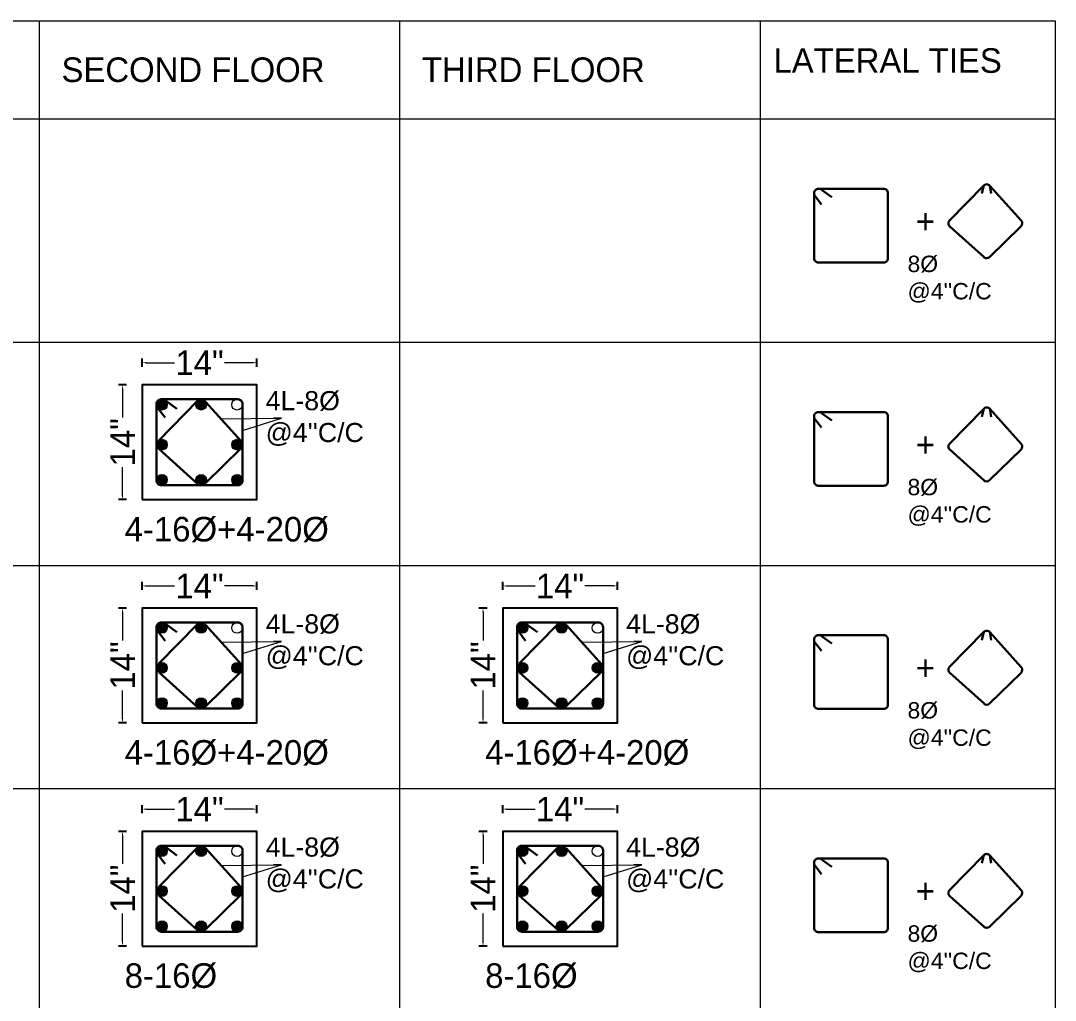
# Model space of a CAD drawing. Header units: inches. Extents: x -2812 to 9774, y -15726 to -746.
# Drawn here: x -1293.2 to -1040.6, y -8401.7 to -8162.5 of the extents above; entities that cross this region are included whole.
import ezdxf

# ---------------------------------------------------------------- set-up
doc = ezdxf.new("R2010")
doc.units = ezdxf.units.IN
doc.header["$LTSCALE"] = 17
doc.header["$MEASUREMENT"] = 0
doc.linetypes.add('ACAD_ISO03W100', pattern=[30, 12, -18])
doc.layers.add('Beam', color=1, linetype='Continuous')
doc.layers.add('Dim', color=1, linetype='Continuous')
for name, color, linetype, lineweight in [('Dimension line', 150, 'Continuous', 18), ('Hatch Pcc', 132, 'Continuous', 15), ('hidden line', 251, 'ACAD_ISO03W100', 20), ('Line 3', 250, 'Continuous', 18), ('Profile ele', 4, 'Continuous', 25), ('reinforcement', 2, 'Continuous', 30), ('Reinforcement 2', 244, 'Continuous', 30), ('STIRRUPS', 4, 'Continuous', 30), ('Text 1', 251, 'Continuous', 20)]:
    doc.layers.add(name, color=color, linetype=linetype, lineweight=lineweight)
doc.dimstyles.new('Dim 2', dxfattribs={"dimtxt": 4, "dimasz": 3, "dimexe": 2, "dimexo": 2, "dimgap": 0.09, "dimtad": 0, "dimdec": 0, "dimzin": 0, "dimdsep": 46, "dimlunit": 3, "dimtxsty": 'Standard', "dimcen": 0.09, "dimclrd": 256, "dimclre": 256, "dimclrt": 3, "dimadec": 0, "dimazin": 0, "dimtfac": 1, "dimtdec": 0, "dimtofl": 0, "dimtmove": 0, "dimatfit": 3, "dimfxl": 2, "dimfxlon": 1, "dimtolj": 1, "dimtzin": 0, "dimlwd": 5, "dimarcsym": 0})

# ---------------------------------------------------------------- blocks, each defined once
blk = doc.blocks.new('*D2474')
at = {"layer": 'Defpoints', "color": 0, "ltscale": 0.09, "transparency": 16777216}
for p in [(62772.56, -57968.68), (62744.56, -57974.11), (62772.56, -57974.11)]:
    blk.add_point(p, dxfattribs=at)
at = {"layer": 'Dimension line', "lineweight": -2, "ltscale": 0.09, "transparency": 16777216}
for p, q in [((62744.56, -57969.68), (62744.56, -57967.68)), ((62772.56, -57969.68), (62772.56, -57967.68))]:
    blk.add_line(p, q, dxfattribs=at)
at = {"layer": 'Dimension line', "lineweight": 5, "ltscale": 0.09, "transparency": 16777216}
for p, q in [((62745.56, -57968.68), (62752.47, -57968.68)), ((62771.56, -57968.68), (62764.65, -57968.68))]:
    blk.add_line(p, q, dxfattribs=at)
at = {"layer": 'Dimension line', "ltscale": 0.09, "transparency": 16777216}
for points in [[(62745.56, -57968.51), (62745.56, -57968.85), (62744.56, -57968.68)], [(62771.56, -57968.51), (62771.56, -57968.85), (62772.56, -57968.68)]]:
    blk.add_solid(points, dxfattribs=at)
at = {"layer": 'Dimension line', "color": 3, "ltscale": 0.09, "transparency": 16777216, "insert": (62758.56, -57968.68), "char_height": 6, "attachment_point": 5}
blk.add_mtext('\\A1;14"', dxfattribs=at)
blk = doc.blocks.new('*D2475')
at = {"layer": 'Defpoints', "color": 0, "ltscale": 0.09, "transparency": 16777216}
for p in [(62744.56, -57974.11), (62739.76, -58002.11), (62744.56, -58002.11)]:
    blk.add_point(p, dxfattribs=at)
at = {"layer": 'Dimension line', "lineweight": -2, "ltscale": 0.09, "transparency": 16777216}
for p, q in [((62740.76, -57974.11), (62738.76, -57974.11)), ((62740.76, -58002.11), (62738.76, -58002.11))]:
    blk.add_line(p, q, dxfattribs=at)
at = {"layer": 'Dimension line', "lineweight": 5, "ltscale": 0.09, "transparency": 16777216}
for p, q in [((62739.76, -57975.11), (62739.76, -57982.02)), ((62739.76, -58001.11), (62739.76, -57994.2))]:
    blk.add_line(p, q, dxfattribs=at)
at = {"layer": 'Dimension line', "ltscale": 0.09, "transparency": 16777216}
for points in [[(62739.59, -57975.11), (62739.92, -57975.11), (62739.76, -57974.11)], [(62739.59, -58001.11), (62739.92, -58001.11), (62739.76, -58002.11)]]:
    blk.add_solid(points, dxfattribs=at)
at = {"layer": 'Dimension line', "color": 3, "ltscale": 0.09, "transparency": 16777216, "insert": (62739.76, -57988.11), "char_height": 6, "attachment_point": 5, "rotation": 90}
blk.add_mtext('\\A1;14"', dxfattribs=at)
blk = doc.blocks.new('MJYU')
at = {"layer": 'STIRRUPS', "ltscale": 0.09}
for p, q in [((39936.07, 8671.36), (39940.25, 8675.63)), ((39940.25, 8675.63), (39940.03, 8674.64)), ((39940.98, 8675.61), (39944.82, 8671.35)), ((39940.98, 8675.61), (39941.16, 8674.64)), ((39936.09, 8670.64), (39940.28, 8666.88)), ((39940.96, 8666.9), (39944.8, 8670.66))]:
    blk.add_line(p, q, dxfattribs=at)
for centre, start, end in [((39940.61, 8675.28), 42.0683, 135.595), ((39936.43, 8671.01), 135.595, 228.0954), ((39944.45, 8671.01), 314.3857, 42.0683), ((39940.61, 8667.25), 228.0954, 314.3857)]:
    blk.add_arc(centre, 0.5, start, end, dxfattribs=at)
blk = doc.blocks.new('BHRT')
at = {"layer": 'STIRRUPS', "ltscale": 0.09}
for p, q in [((39919.15, 8675.02), (39920.04, 8673.86)), ((39919.89, 8675.77), (39921.29, 8674.75))]:
    blk.add_line(p, q, dxfattribs=at)
blk.add_lwpolyline([(39919.65, 8666.77), (39927.65, 8666.77, 0.414214), (39928.15, 8667.27), (39928.15, 8675.27, 0.414214), (39927.65, 8675.77), (39919.65, 8675.77, 0.414214), (39919.15, 8675.27), (39919.15, 8667.27, 0.414214)], format="xyb", close=True, dxfattribs=at)
blk = doc.blocks.new('*D2484')
at = {"layer": 'Defpoints', "color": 0, "ltscale": 0.09, "transparency": 16777216}
for p in [(62772.56, -58023.18), (62744.56, -58028.61), (62772.56, -58028.61)]:
    blk.add_point(p, dxfattribs=at)
at = {"layer": 'Dimension line', "lineweight": -2, "ltscale": 0.09, "transparency": 16777216}
for p, q in [((62744.56, -58024.18), (62744.56, -58022.18)), ((62772.56, -58024.18), (62772.56, -58022.18))]:
    blk.add_line(p, q, dxfattribs=at)
at = {"layer": 'Dimension line', "lineweight": 5, "ltscale": 0.09, "transparency": 16777216}
for p, q in [((62745.56, -58023.18), (62752.47, -58023.18)), ((62771.56, -58023.18), (62764.65, -58023.18))]:
    blk.add_line(p, q, dxfattribs=at)
at = {"layer": 'Dimension line', "ltscale": 0.09, "transparency": 16777216}
for points in [[(62745.56, -58023.02), (62745.56, -58023.35), (62744.56, -58023.18)], [(62771.56, -58023.02), (62771.56, -58023.35), (62772.56, -58023.18)]]:
    blk.add_solid(points, dxfattribs=at)
at = {"layer": 'Dimension line', "color": 3, "ltscale": 0.09, "transparency": 16777216, "insert": (62758.56, -58023.18), "char_height": 6, "attachment_point": 5}
blk.add_mtext('\\A1;14"', dxfattribs=at)
blk = doc.blocks.new('*D2485')
at = {"layer": 'Defpoints', "color": 0, "ltscale": 0.09, "transparency": 16777216}
for p in [(62744.56, -58028.61), (62739.76, -58056.61), (62744.56, -58056.61)]:
    blk.add_point(p, dxfattribs=at)
at = {"layer": 'Dimension line', "lineweight": -2, "ltscale": 0.09, "transparency": 16777216}
for p, q in [((62740.76, -58028.61), (62738.76, -58028.61)), ((62740.76, -58056.61), (62738.76, -58056.61))]:
    blk.add_line(p, q, dxfattribs=at)
at = {"layer": 'Dimension line', "lineweight": 5, "ltscale": 0.09, "transparency": 16777216}
for p, q in [((62739.76, -58029.61), (62739.76, -58036.52)), ((62739.76, -58055.61), (62739.76, -58048.7))]:
    blk.add_line(p, q, dxfattribs=at)
at = {"layer": 'Dimension line', "ltscale": 0.09, "transparency": 16777216}
for points in [[(62739.59, -58029.61), (62739.92, -58029.61), (62739.76, -58028.61)], [(62739.59, -58055.61), (62739.92, -58055.61), (62739.76, -58056.61)]]:
    blk.add_solid(points, dxfattribs=at)
at = {"layer": 'Dimension line', "color": 3, "ltscale": 0.09, "transparency": 16777216, "insert": (62739.76, -58042.61), "char_height": 6, "attachment_point": 5, "rotation": 90}
blk.add_mtext('\\A1;14"', dxfattribs=at)
blk = doc.blocks.new('*D2486')
at = {"layer": 'Defpoints', "color": 0, "ltscale": 0.09, "transparency": 16777216}
for p in [(62772.56, -58077.69), (62744.56, -58083.11), (62772.56, -58083.11)]:
    blk.add_point(p, dxfattribs=at)
at = {"layer": 'Dimension line', "lineweight": -2, "ltscale": 0.09, "transparency": 16777216}
for p, q in [((62744.56, -58078.69), (62744.56, -58076.69)), ((62772.56, -58078.69), (62772.56, -58076.69))]:
    blk.add_line(p, q, dxfattribs=at)
at = {"layer": 'Dimension line', "lineweight": 5, "ltscale": 0.09, "transparency": 16777216}
for p, q in [((62745.56, -58077.69), (62752.47, -58077.69)), ((62771.56, -58077.69), (62764.65, -58077.69))]:
    blk.add_line(p, q, dxfattribs=at)
at = {"layer": 'Dimension line', "ltscale": 0.09, "transparency": 16777216}
for points in [[(62745.56, -58077.52), (62745.56, -58077.85), (62744.56, -58077.69)], [(62771.56, -58077.52), (62771.56, -58077.85), (62772.56, -58077.69)]]:
    blk.add_solid(points, dxfattribs=at)
at = {"layer": 'Dimension line', "color": 3, "ltscale": 0.09, "transparency": 16777216, "insert": (62758.56, -58077.69), "char_height": 6, "attachment_point": 5}
blk.add_mtext('\\A1;14"', dxfattribs=at)
blk = doc.blocks.new('*D2487')
at = {"layer": 'Defpoints', "color": 0, "ltscale": 0.09, "transparency": 16777216}
for p in [(62744.56, -58083.11), (62739.76, -58111.11), (62744.56, -58111.11)]:
    blk.add_point(p, dxfattribs=at)
at = {"layer": 'Dimension line', "lineweight": -2, "ltscale": 0.09, "transparency": 16777216}
for p, q in [((62740.76, -58083.11), (62738.76, -58083.11)), ((62740.76, -58111.11), (62738.76, -58111.11))]:
    blk.add_line(p, q, dxfattribs=at)
at = {"layer": 'Dimension line', "lineweight": 5, "ltscale": 0.09, "transparency": 16777216}
for p, q in [((62739.76, -58084.11), (62739.76, -58091.02)), ((62739.76, -58110.11), (62739.76, -58103.2))]:
    blk.add_line(p, q, dxfattribs=at)
at = {"layer": 'Dimension line', "ltscale": 0.09, "transparency": 16777216}
for points in [[(62739.59, -58084.11), (62739.92, -58084.11), (62739.76, -58083.11)], [(62739.59, -58110.11), (62739.92, -58110.11), (62739.76, -58111.11)]]:
    blk.add_solid(points, dxfattribs=at)
at = {"layer": 'Dimension line', "color": 3, "ltscale": 0.09, "transparency": 16777216, "insert": (62739.76, -58097.11), "char_height": 6, "attachment_point": 5, "rotation": 90}
blk.add_mtext('\\A1;14"', dxfattribs=at)
blk = doc.blocks.new('*D2488')
at = {"layer": 'Defpoints', "color": 0, "ltscale": 0.09, "transparency": 16777216}
for p in [(62860.56, -58023.18), (62832.56, -58028.61), (62860.56, -58028.61)]:
    blk.add_point(p, dxfattribs=at)
at = {"layer": 'Dimension line', "lineweight": -2, "ltscale": 0.09, "transparency": 16777216}
for p, q in [((62832.56, -58024.18), (62832.56, -58022.18)), ((62860.56, -58024.18), (62860.56, -58022.18))]:
    blk.add_line(p, q, dxfattribs=at)
at = {"layer": 'Dimension line', "lineweight": 5, "ltscale": 0.09, "transparency": 16777216}
for p, q in [((62833.56, -58023.18), (62840.47, -58023.18)), ((62859.56, -58023.18), (62852.65, -58023.18))]:
    blk.add_line(p, q, dxfattribs=at)
at = {"layer": 'Dimension line', "ltscale": 0.09, "transparency": 16777216}
for points in [[(62833.56, -58023.02), (62833.56, -58023.35), (62832.56, -58023.18)], [(62859.56, -58023.02), (62859.56, -58023.35), (62860.56, -58023.18)]]:
    blk.add_solid(points, dxfattribs=at)
at = {"layer": 'Dimension line', "color": 3, "ltscale": 0.09, "transparency": 16777216, "insert": (62846.56, -58023.18), "char_height": 6, "attachment_point": 5}
blk.add_mtext('\\A1;14"', dxfattribs=at)
blk = doc.blocks.new('*D2489')
at = {"layer": 'Defpoints', "color": 0, "ltscale": 0.09, "transparency": 16777216}
for p in [(62832.56, -58028.61), (62827.76, -58056.61), (62832.56, -58056.61)]:
    blk.add_point(p, dxfattribs=at)
at = {"layer": 'Dimension line', "lineweight": -2, "ltscale": 0.09, "transparency": 16777216}
for p, q in [((62828.76, -58028.61), (62826.76, -58028.61)), ((62828.76, -58056.61), (62826.76, -58056.61))]:
    blk.add_line(p, q, dxfattribs=at)
at = {"layer": 'Dimension line', "lineweight": 5, "ltscale": 0.09, "transparency": 16777216}
for p, q in [((62827.76, -58029.61), (62827.76, -58036.52)), ((62827.76, -58055.61), (62827.76, -58048.7))]:
    blk.add_line(p, q, dxfattribs=at)
at = {"layer": 'Dimension line', "ltscale": 0.09, "transparency": 16777216}
for points in [[(62827.59, -58029.61), (62827.92, -58029.61), (62827.76, -58028.61)], [(62827.59, -58055.61), (62827.92, -58055.61), (62827.76, -58056.61)]]:
    blk.add_solid(points, dxfattribs=at)
at = {"layer": 'Dimension line', "color": 3, "ltscale": 0.09, "transparency": 16777216, "insert": (62827.76, -58042.61), "char_height": 6, "attachment_point": 5, "rotation": 90}
blk.add_mtext('\\A1;14"', dxfattribs=at)
blk = doc.blocks.new('*D2490')
at = {"layer": 'Defpoints', "color": 0, "ltscale": 0.09, "transparency": 16777216}
for p in [(62860.56, -58077.69), (62832.56, -58083.11), (62860.56, -58083.11)]:
    blk.add_point(p, dxfattribs=at)
at = {"layer": 'Dimension line', "lineweight": -2, "ltscale": 0.09, "transparency": 16777216}
for p, q in [((62832.56, -58078.69), (62832.56, -58076.69)), ((62860.56, -58078.69), (62860.56, -58076.69))]:
    blk.add_line(p, q, dxfattribs=at)
at = {"layer": 'Dimension line', "lineweight": 5, "ltscale": 0.09, "transparency": 16777216}
for p, q in [((62833.56, -58077.69), (62840.47, -58077.69)), ((62859.56, -58077.69), (62852.65, -58077.69))]:
    blk.add_line(p, q, dxfattribs=at)
at = {"layer": 'Dimension line', "ltscale": 0.09, "transparency": 16777216}
for points in [[(62833.56, -58077.52), (62833.56, -58077.85), (62832.56, -58077.69)], [(62859.56, -58077.52), (62859.56, -58077.85), (62860.56, -58077.69)]]:
    blk.add_solid(points, dxfattribs=at)
at = {"layer": 'Dimension line', "color": 3, "ltscale": 0.09, "transparency": 16777216, "insert": (62846.56, -58077.69), "char_height": 6, "attachment_point": 5}
blk.add_mtext('\\A1;14"', dxfattribs=at)
blk = doc.blocks.new('*D2491')
at = {"layer": 'Defpoints', "color": 0, "ltscale": 0.09, "transparency": 16777216}
for p in [(62832.56, -58083.11), (62827.76, -58111.11), (62832.56, -58111.11)]:
    blk.add_point(p, dxfattribs=at)
at = {"layer": 'Dimension line', "lineweight": -2, "ltscale": 0.09, "transparency": 16777216}
for p, q in [((62828.76, -58083.11), (62826.76, -58083.11)), ((62828.76, -58111.11), (62826.76, -58111.11))]:
    blk.add_line(p, q, dxfattribs=at)
at = {"layer": 'Dimension line', "lineweight": 5, "ltscale": 0.09, "transparency": 16777216}
for p, q in [((62827.76, -58084.11), (62827.76, -58091.02)), ((62827.76, -58110.11), (62827.76, -58103.2))]:
    blk.add_line(p, q, dxfattribs=at)
at = {"layer": 'Dimension line', "ltscale": 0.09, "transparency": 16777216}
for points in [[(62827.59, -58084.11), (62827.92, -58084.11), (62827.76, -58083.11)], [(62827.59, -58110.11), (62827.92, -58110.11), (62827.76, -58111.11)]]:
    blk.add_solid(points, dxfattribs=at)
at = {"layer": 'Dimension line', "color": 3, "ltscale": 0.09, "transparency": 16777216, "insert": (62827.76, -58097.11), "char_height": 6, "attachment_point": 5, "rotation": 90}
blk.add_mtext('\\A1;14"', dxfattribs=at)
blk = doc.blocks.new('12')
at = {"layer": 'reinforcement'}
h = blk.add_hatch(color=6, dxfattribs=at)
h.dxf.hatch_style = 1
edge = h.paths.add_edge_path()
edge.add_arc((62749.38, -57978.93), 1.31, -180, 180)
h = blk.add_hatch(color=6, dxfattribs=at)
h.dxf.hatch_style = 1
edge = h.paths.add_edge_path()
edge.add_arc((62758.96, -57978.93), 1.31, -180, 180)
h = blk.add_hatch(color=6, dxfattribs=at)
h.dxf.hatch_style = 1
edge = h.paths.add_edge_path()
edge.add_arc((62767.73, -57978.93), 1.31, 360, 720, ccw=False)
h = blk.add_hatch(color=6, dxfattribs=at)
h.dxf.hatch_style = 1
edge = h.paths.add_edge_path()
edge.add_arc((62749.38, -57988.69), 1.31, 180, 540, ccw=False)
h = blk.add_hatch(color=6, dxfattribs=at)
h.dxf.hatch_style = 1
edge = h.paths.add_edge_path()
edge.add_arc((62767.73, -57988.69), 1.31, 0, 360)
h = blk.add_hatch(color=6, dxfattribs=at)
h.dxf.hatch_style = 1
edge = h.paths.add_edge_path()
edge.add_arc((62749.38, -57997.28), 1.31, 180, 540, ccw=False)
h = blk.add_hatch(color=6, dxfattribs=at)
h.dxf.hatch_style = 1
edge = h.paths.add_edge_path()
edge.add_arc((62758.96, -57997.28), 1.31, 180, 540, ccw=False)
h = blk.add_hatch(color=6, dxfattribs=at)
h.dxf.hatch_style = 1
edge = h.paths.add_edge_path()
edge.add_arc((62767.73, -57997.28), 1.31, -360, 0)
h = blk.add_hatch(color=6, dxfattribs=at)
h.dxf.hatch_style = 1
edge = h.paths.add_edge_path()
edge.add_arc((62749.38, -58033.43), 1.31, -180, 180)
h = blk.add_hatch(color=6, dxfattribs=at)
h.dxf.hatch_style = 1
edge = h.paths.add_edge_path()
edge.add_arc((62758.96, -58033.43), 1.31, -180, 180)
h = blk.add_hatch(color=6, dxfattribs=at)
h.dxf.hatch_style = 1
edge = h.paths.add_edge_path()
edge.add_arc((62767.73, -58033.43), 1.31, 360, 720, ccw=False)
h = blk.add_hatch(color=6, dxfattribs=at)
h.dxf.hatch_style = 1
edge = h.paths.add_edge_path()
edge.add_arc((62837.38, -58033.43), 1.31, -180, 180)
h = blk.add_hatch(color=6, dxfattribs=at)
h.dxf.hatch_style = 1
edge = h.paths.add_edge_path()
edge.add_arc((62846.96, -58033.43), 1.31, -180, 180)
h = blk.add_hatch(color=6, dxfattribs=at)
h.dxf.hatch_style = 1
edge = h.paths.add_edge_path()
edge.add_arc((62855.73, -58033.43), 1.31, 360, 720, ccw=False)
h = blk.add_hatch(color=6, dxfattribs=at)
h.dxf.hatch_style = 1
edge = h.paths.add_edge_path()
edge.add_arc((62749.38, -58043.19), 1.31, 180, 540, ccw=False)
h = blk.add_hatch(color=6, dxfattribs=at)
h.dxf.hatch_style = 1
edge = h.paths.add_edge_path()
edge.add_arc((62767.73, -58043.19), 1.31, 0, 360)
h = blk.add_hatch(color=6, dxfattribs=at)
h.dxf.hatch_style = 1
edge = h.paths.add_edge_path()
edge.add_arc((62837.38, -58043.19), 1.31, 180, 540, ccw=False)
h = blk.add_hatch(color=6, dxfattribs=at)
h.dxf.hatch_style = 1
edge = h.paths.add_edge_path()
edge.add_arc((62855.73, -58043.19), 1.31, 0, 360)
h = blk.add_hatch(color=6, dxfattribs=at)
h.dxf.hatch_style = 1
edge = h.paths.add_edge_path()
edge.add_arc((62749.38, -58051.79), 1.31, 180, 540, ccw=False)
h = blk.add_hatch(color=6, dxfattribs=at)
h.dxf.hatch_style = 1
edge = h.paths.add_edge_path()
edge.add_arc((62758.96, -58051.79), 1.31, 180, 540, ccw=False)
h = blk.add_hatch(color=6, dxfattribs=at)
h.dxf.hatch_style = 1
edge = h.paths.add_edge_path()
edge.add_arc((62767.73, -58051.79), 1.31, -360, 0)
h = blk.add_hatch(color=6, dxfattribs=at)
h.dxf.hatch_style = 1
edge = h.paths.add_edge_path()
edge.add_arc((62837.38, -58051.79), 1.31, 180, 540, ccw=False)
h = blk.add_hatch(color=6, dxfattribs=at)
h.dxf.hatch_style = 1
edge = h.paths.add_edge_path()
edge.add_arc((62846.96, -58051.79), 1.31, 180, 540, ccw=False)
h = blk.add_hatch(color=6, dxfattribs=at)
h.dxf.hatch_style = 1
edge = h.paths.add_edge_path()
edge.add_arc((62855.73, -58051.79), 1.31, -360, 0)
h = blk.add_hatch(color=6, dxfattribs=at)
h.dxf.hatch_style = 1
edge = h.paths.add_edge_path()
edge.add_arc((62749.38, -58087.94), 1.31, -180, 180)
h = blk.add_hatch(color=6, dxfattribs=at)
h.dxf.hatch_style = 1
edge = h.paths.add_edge_path()
edge.add_arc((62758.96, -58087.94), 1.31, -180, 180)
h = blk.add_hatch(color=6, dxfattribs=at)
h.dxf.hatch_style = 1
edge = h.paths.add_edge_path()
edge.add_arc((62767.73, -58087.94), 1.31, 360, 720, ccw=False)
h = blk.add_hatch(color=6, dxfattribs=at)
h.dxf.hatch_style = 1
edge = h.paths.add_edge_path()
edge.add_arc((62837.38, -58087.94), 1.31, -180, 180)
h = blk.add_hatch(color=6, dxfattribs=at)
h.dxf.hatch_style = 1
edge = h.paths.add_edge_path()
edge.add_arc((62846.96, -58087.94), 1.31, -180, 180)
h = blk.add_hatch(color=6, dxfattribs=at)
h.dxf.hatch_style = 1
edge = h.paths.add_edge_path()
edge.add_arc((62855.73, -58087.94), 1.31, 360, 720, ccw=False)
h = blk.add_hatch(color=6, dxfattribs=at)
h.dxf.hatch_style = 1
edge = h.paths.add_edge_path()
edge.add_arc((62749.38, -58097.7), 1.31, 180, 540, ccw=False)
h = blk.add_hatch(color=6, dxfattribs=at)
h.dxf.hatch_style = 1
edge = h.paths.add_edge_path()
edge.add_arc((62767.73, -58097.7), 1.31, 0, 360)
h = blk.add_hatch(color=6, dxfattribs=at)
h.dxf.hatch_style = 1
edge = h.paths.add_edge_path()
edge.add_arc((62837.38, -58097.7), 1.31, 180, 540, ccw=False)
h = blk.add_hatch(color=6, dxfattribs=at)
h.dxf.hatch_style = 1
edge = h.paths.add_edge_path()
edge.add_arc((62855.73, -58097.7), 1.31, 0, 360)
h = blk.add_hatch(color=6, dxfattribs=at)
h.dxf.hatch_style = 1
edge = h.paths.add_edge_path()
edge.add_arc((62749.38, -58106.29), 1.31, 180, 540, ccw=False)
h = blk.add_hatch(color=6, dxfattribs=at)
h.dxf.hatch_style = 1
edge = h.paths.add_edge_path()
edge.add_arc((62758.96, -58106.29), 1.31, 180, 540, ccw=False)
h = blk.add_hatch(color=6, dxfattribs=at)
h.dxf.hatch_style = 1
edge = h.paths.add_edge_path()
edge.add_arc((62767.73, -58106.29), 1.31, -360, 0)
h = blk.add_hatch(color=6, dxfattribs=at)
h.dxf.hatch_style = 1
edge = h.paths.add_edge_path()
edge.add_arc((62837.38, -58106.29), 1.31, 180, 540, ccw=False)
h = blk.add_hatch(color=6, dxfattribs=at)
h.dxf.hatch_style = 1
edge = h.paths.add_edge_path()
edge.add_arc((62846.96, -58106.29), 1.31, 180, 540, ccw=False)
h = blk.add_hatch(color=6, dxfattribs=at)
h.dxf.hatch_style = 1
edge = h.paths.add_edge_path()
edge.add_arc((62855.73, -58106.29), 1.31, -360, 0)
at = {"layer": 'Beam', "color": 3, "ltscale": 0.09}
for points in [[(62744.56, -58002.11), (62772.56, -58002.11), (62772.56, -57974.11), (62744.56, -57974.11)], [(62744.56, -58056.61), (62772.56, -58056.61), (62772.56, -58028.61), (62744.56, -58028.61)], [(62832.56, -58056.61), (62860.56, -58056.61), (62860.56, -58028.61), (62832.56, -58028.61)], [(62744.56, -58111.11), (62772.56, -58111.11), (62772.56, -58083.11), (62744.56, -58083.11)], [(62832.56, -58111.11), (62860.56, -58111.11), (62860.56, -58083.11), (62832.56, -58083.11)]]:
    blk.add_lwpolyline(points, close=True, dxfattribs=at)
at = {"layer": 'Hatch Pcc', "ltscale": 0.09}
for p, q in [((62543.38, -57885.17), (62895.38, -57885.17)), ((62719.38, -57885.17), (62719.38, -58345.2)), ((62807.38, -57885.17), (62807.38, -58345.2)), ((62895.38, -57885.17), (62967.47, -57885.17)), ((62895.38, -57885.17), (62895.38, -58345.2)), ((62967.47, -57885.17), (62967.47, -58345.2)), ((62543.38, -57909.17), (62895.38, -57909.17)), ((62895.38, -57909.17), (62967.47, -57909.17)), ((62543.38, -57963.68), (62967.47, -57963.68)), ((62543.38, -58018.18), (62967.47, -58018.18)), ((62543.38, -58018.18), (62967.47, -58018.18)), ((62543.38, -58072.68), (62967.47, -58072.68))]:
    blk.add_line(p, q, dxfattribs=at)
at = {"layer": 'Line 3'}
for centre in [(62749.38, -57978.93), (62758.96, -57978.93), (62767.73, -57978.93), (62749.38, -57988.69), (62767.73, -57988.69), (62749.38, -57997.28), (62758.96, -57997.28), (62767.73, -57997.28), (62749.38, -58033.43), (62758.96, -58033.43), (62767.73, -58033.43), (62837.38, -58033.43), (62846.96, -58033.43), (62855.73, -58033.43), (62749.38, -58043.19), (62767.73, -58043.19), (62837.38, -58043.19), (62855.73, -58043.19), (62749.38, -58051.79), (62758.96, -58051.79), (62767.73, -58051.79), (62837.38, -58051.79), (62846.96, -58051.79), (62855.73, -58051.79), (62749.38, -58087.94), (62758.96, -58087.94), (62767.73, -58087.94), (62837.38, -58087.94), (62846.96, -58087.94), (62855.73, -58087.94), (62749.38, -58097.7), (62767.73, -58097.7), (62837.38, -58097.7), (62855.73, -58097.7), (62749.38, -58106.29), (62758.96, -58106.29), (62767.73, -58106.29), (62837.38, -58106.29), (62846.96, -58106.29), (62855.73, -58106.29)]:
    blk.add_circle(centre, 1.31, dxfattribs=at)
at = {"layer": 'STIRRUPS', "ltscale": 0.09}
for p, q in [((62748.31, -57979.67), (62750.14, -57982.05)), ((62748.61, -57987.64), (62758.03, -57978.02)), ((62750.21, -57977.92), (62753.04, -57979.98)), ((62760.1, -57978.28), (62768.7, -57987.81)), ((62748.59, -57989.73), (62758.09, -57998.25)), ((62759.97, -57998.11), (62768.65, -57989.62)), ((62748.61, -58042.14), (62758.03, -58032.52)), ((62750.21, -58032.42), (62753.04, -58034.48)), ((62760.1, -58032.79), (62768.7, -58042.32)), ((62836.61, -58042.14), (62846.03, -58032.52)), ((62838.21, -58032.42), (62841.04, -58034.48)), ((62848.1, -58032.79), (62856.7, -58042.32)), ((62748.31, -58034.17), (62750.14, -58036.56)), ((62836.31, -58034.17), (62838.14, -58036.56)), ((62748.59, -58044.23), (62758.09, -58052.76)), ((62759.97, -58052.61), (62768.65, -58044.13)), ((62836.59, -58044.23), (62846.09, -58052.76)), ((62847.97, -58052.61), (62856.65, -58044.13)), ((62748.61, -58096.65), (62758.03, -58087.02)), ((62750.21, -58086.93), (62753.04, -58088.98)), ((62760.1, -58087.29), (62768.7, -58096.82)), ((62836.61, -58096.65), (62846.03, -58087.02)), ((62838.21, -58086.93), (62841.04, -58088.98)), ((62848.1, -58087.29), (62856.7, -58096.82)), ((62748.31, -58088.68), (62750.14, -58091.06)), ((62836.31, -58088.68), (62838.14, -58091.06)), ((62759.97, -58107.12), (62768.65, -58098.63)), ((62847.97, -58107.12), (62856.65, -58098.63)), ((62748.59, -58098.74), (62758.09, -58107.26)), ((62836.59, -58098.74), (62846.09, -58107.26))]:
    blk.add_line(p, q, dxfattribs=at)
for points in [[(62749.22, -57998.61), (62767.89, -57998.61, 0.414214), (62769.06, -57997.44), (62769.06, -57978.77, 0.414214), (62767.89, -57977.61), (62749.22, -57977.61, 0.414214), (62748.06, -57978.77), (62748.06, -57997.44, 0.414214)], [(62749.22, -58053.11), (62767.89, -58053.11, 0.414214), (62769.06, -58051.94), (62769.06, -58033.28, 0.414214), (62767.89, -58032.11), (62749.22, -58032.11, 0.414214), (62748.06, -58033.28), (62748.06, -58051.94, 0.414214)], [(62837.22, -58053.11), (62855.89, -58053.11, 0.414214), (62857.06, -58051.94), (62857.06, -58033.28, 0.414214), (62855.89, -58032.11), (62837.22, -58032.11, 0.414214), (62836.06, -58033.28), (62836.06, -58051.94, 0.414214)], [(62749.22, -58107.61), (62767.89, -58107.61, 0.414214), (62769.06, -58106.45), (62769.06, -58087.78, 0.414214), (62767.89, -58086.61), (62749.22, -58086.61, 0.414214), (62748.06, -58087.78), (62748.06, -58106.45, 0.414214)], [(62837.22, -58107.61), (62855.89, -58107.61, 0.414214), (62857.06, -58106.45), (62857.06, -58087.78, 0.414214), (62855.89, -58086.61), (62837.22, -58086.61, 0.414214), (62836.06, -58087.78), (62836.06, -58106.45, 0.414214)]]:
    blk.add_lwpolyline(points, format="xyb", close=True, dxfattribs=at)
at = {"layer": 'Dim', "xscale": 2, "yscale": 2, "zscale": 2}
for name, p in [('BHRT', (-16929.69, -75277.76)), ('MJYU', (-16930.49, -75276.68)), ('MJYU', (-16930.49, -75331.18)), ('BHRT', (-16929.69, -75332.26)), ('BHRT', (-16929.69, -75386.76)), ('MJYU', (-16930.49, -75385.69)), ('BHRT', (-16929.69, -75441.27)), ('MJYU', (-16930.49, -75440.19))]:
    blk.add_blockref(name, p, dxfattribs=at)
at = {"layer": 'hidden line', "ltscale": 0.09, "char_height": 6, "width": 97.0133, "attachment_point": 1}
for s, insert in [('LATERAL TIES ', (62898.67, -57891.9)), ('SECOND FLOOR', (62724.86, -57894.14)), ('THIRD FLOOR', (62812.86, -57894.14))]:
    blk.add_mtext(s, dxfattribs=dict(at, insert=insert))
at = {"layer": 'STIRRUPS', "ltscale": 0.09, "char_height": 6, "width": 19.0172, "attachment_point": 1}
for insert in [(62933.41, -57931.16), (62933.41, -57985.66), (62933.41, -58040.17), (62933.41, -58094.67)]:
    blk.add_mtext('+', dxfattribs=dict(at, insert=insert))
at = {"layer": 'Text 1', "ltscale": 0.09, "attachment_point": 7}
for s, width, gutter_width, heights, insert, char_height in [("{\\fArial|b0|i0|c186|p34;8%%C @4''C/C}", 17.1171, 1, [0], (62931.4, -57954.02), 4), ("{\\fArial|b0|i0|c186|p34;4L-8Ø \\P@4''C/C}", 14.8492, 3.24, [0], (62774.7, -57989), 4.6667), ("{\\fArial|b0|i0|c186|p34;8%%C @4''C/C}", 17.1171, 1, [0], (62931.4, -58008.52), 4), ('4-16{\\fArial|b0|i0|c186|p34;%%C}+4-20{\\fArial|b0|i0|c186|p34;%%C}', 17.717, 1, [4.01], (62740.29, -58012.56), 6), ("{\\fArial|b0|i0|c186|p34;4L-8Ø \\P@4''C/C}", 14.8492, 3.24, [0], (62774.7, -58043.5), 4.6667), ("{\\fArial|b0|i0|c186|p34;4L-8Ø \\P@4''C/C}", 14.8492, 3.24, [0], (62862.7, -58043.5), 4.6667), ("{\\fArial|b0|i0|c186|p34;8%%C @4''C/C}", 17.1171, 1, [0], (62931.4, -58063.03), 4), ('4-16{\\fArial|b0|i0|c186|p34;%%C}+4-20{\\fArial|b0|i0|c186|p34;%%C}', 17.717, 1, [4.01], (62740.29, -58067.06), 6), ('4-16{\\fArial|b0|i0|c186|p34;%%C}+4-20{\\fArial|b0|i0|c186|p34;%%C}', 17.717, 1, [4.01], (62828.29, -58067.06), 6), ("{\\fArial|b0|i0|c186|p34;4L-8Ø \\P@4''C/C}", 14.8492, 3.24, [0], (62774.7, -58098), 4.6667), ("{\\fArial|b0|i0|c186|p34;4L-8Ø \\P@4''C/C}", 14.8492, 3.24, [0], (62862.7, -58098), 4.6667), ("{\\fArial|b0|i0|c186|p34;8%%C @4''C/C}", 17.1171, 1, [0], (62931.4, -58117.53), 4), ('8-16{\\fArial|b0|i0|c186|p34;%%C}', 17.717, 1, [4.01], (62740.29, -58121.56), 6), ('8-16{\\fArial|b0|i0|c186|p34;%%C}', 17.717, 1, [4.01], (62828.29, -58121.56), 6)]:
    blk.add_mtext_dynamic_manual_height_columns(s, width=width, gutter_width=gutter_width, heights=heights, dxfattribs=dict(at, insert=insert, char_height=char_height))
at = {"layer": 'Dimension line', "ltscale": 0.09}
for p1, p2, distance, picture, middle in [((62744.56, -57974.11), (62772.56, -57974.11), 5.43, '*D2474', (62758.56, -57968.68)), ((62744.56, -57974.11), (62744.56, -58002.11), -4.8, '*D2475', (62739.76, -57988.11)), ((62744.56, -58028.61), (62772.56, -58028.61), 5.43, '*D2484', (62758.56, -58023.18)), ((62832.56, -58028.61), (62860.56, -58028.61), 5.43, '*D2488', (62846.56, -58023.18)), ((62744.56, -58028.61), (62744.56, -58056.61), -4.8, '*D2485', (62739.76, -58042.61)), ((62832.56, -58028.61), (62832.56, -58056.61), -4.8, '*D2489', (62827.76, -58042.61)), ((62744.56, -58083.11), (62772.56, -58083.11), 5.43, '*D2486', (62758.56, -58077.69)), ((62832.56, -58083.11), (62860.56, -58083.11), 5.43, '*D2490', (62846.56, -58077.69)), ((62744.56, -58083.11), (62744.56, -58111.11), -4.8, '*D2487', (62739.76, -58097.11)), ((62832.56, -58083.11), (62832.56, -58111.11), -4.8, '*D2491', (62827.76, -58097.11))]:
    dim = blk.add_aligned_dim(p1=p1, p2=p2, distance=distance, text='14"', dimstyle='Dim 2', override={"dimtxt": 6, "dimasz": 1, "dimexe": 1, "dimexo": 1, "dimfxl": 1}, dxfattribs=at)
    dim.commit()
    dim.dimension.update_dxf_attribs({"geometry": picture, "text_midpoint": middle})
at = {"layer": 'Reinforcement 2', "ltscale": 0.09}
for points, override in [([(62763.83, -57982.42), (62778.54, -57982.25), (62776.57, -57982.25)], {"dimasz": 1, "dimgap": 0.09, "dimtad": 0, "dimldrblk": 'DotSmall'}), ([(62769.06, -57985.21), (62778.54, -57982.25)], {"dimasz": 1, "dimldrblk": 'DotSmall'}), ([(62763.83, -58036.93), (62778.54, -58036.75), (62776.57, -58036.75)], {"dimasz": 1, "dimgap": 0.09, "dimtad": 0, "dimldrblk": 'DotSmall'}), ([(62769.06, -58039.72), (62778.54, -58036.75)], {"dimasz": 1, "dimldrblk": 'DotSmall'}), ([(62851.83, -58036.93), (62866.54, -58036.75), (62864.57, -58036.75)], {"dimasz": 1, "dimgap": 0.09, "dimtad": 0, "dimldrblk": 'DotSmall'}), ([(62857.06, -58039.72), (62866.54, -58036.75)], {"dimasz": 1, "dimldrblk": 'DotSmall'}), ([(62763.83, -58091.43), (62778.54, -58091.25), (62776.57, -58091.25)], {"dimasz": 1, "dimgap": 0.09, "dimtad": 0, "dimldrblk": 'DotSmall'}), ([(62769.06, -58094.22), (62778.54, -58091.25)], {"dimasz": 1, "dimldrblk": 'DotSmall'}), ([(62851.83, -58091.43), (62866.54, -58091.25), (62864.57, -58091.25)], {"dimasz": 1, "dimgap": 0.09, "dimtad": 0, "dimldrblk": 'DotSmall'}), ([(62857.06, -58094.22), (62866.54, -58091.25)], {"dimasz": 1, "dimldrblk": 'DotSmall'})]:
    blk.add_leader(points, dimstyle='Dim 2', override=override, dxfattribs=at)

msp = doc.modelspace()

# ---------------------------------------------------------------- block references
at = {"layer": 'Profile ele'}
msp.add_blockref('12', (-64008.12, 49722.68), dxfattribs=at)

doc.saveas('drawing.dxf')
